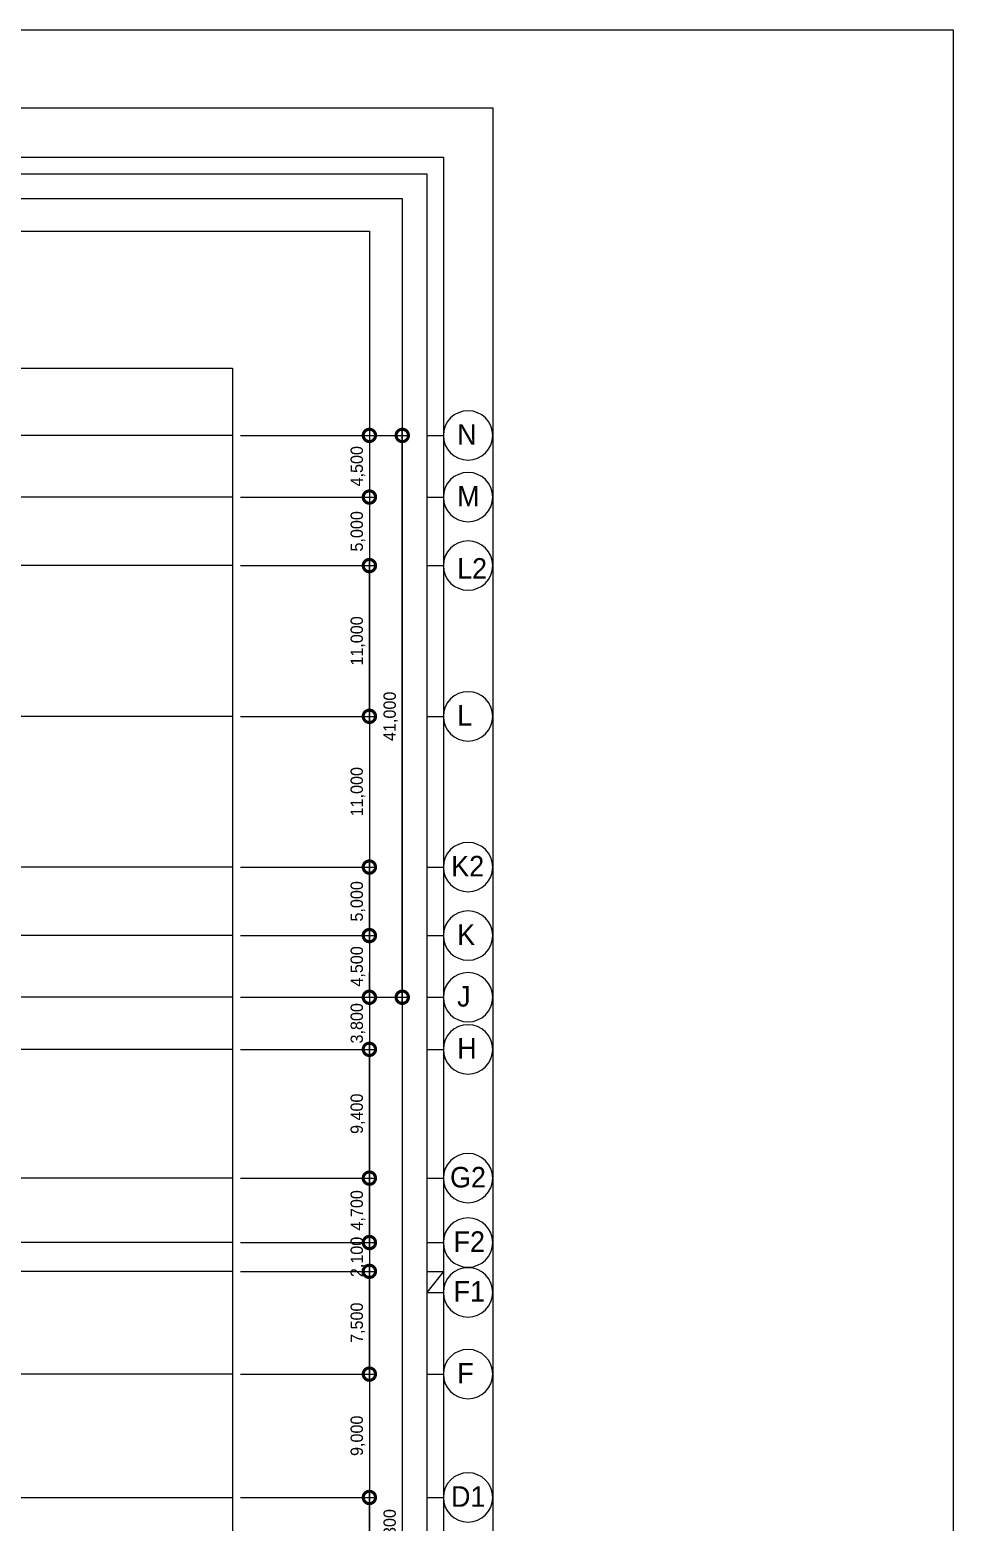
# Model space of a CAD drawing. Header units: millimetres. Extents: x -1318 to 252300, y 0 to 178200.
# Drawn here: x 184923 to 252300, y 69303 to 178200 of the extents above; entities that cross this region are included whole.
import ezdxf

# ---------------------------------------------------------------- set-up
doc = ezdxf.new("R2010")
doc.units = ezdxf.units.MM
doc.header["$LTSCALE"] = 300
doc.header["$PDSIZE"] = -1
for name, color, linetype in [('A-CEN_axis', 12, 'Continuous'), ('A-DIM', 7, 'Continuous'), ('A-SYM-BUB', 3, 'Continuous')]:
    doc.layers.add(name, color=color, linetype=linetype)
doc.layers.add('NOPLOT', color=191, linetype='Continuous', plot=False)
doc.layers.add('기둥부호', color=171, linetype='Continuous', plot=False)
doc.styles.add('Gdim', font='Dotum.ttf')
doc.dimstyles.new('Gdim300', dxfattribs={"dimscale": 300, "dimtxt": 3, "dimasz": 6, "dimexe": 1.5, "dimexo": 2, "dimgap": 1, "dimtad": 1, "dimdec": 0, "dimzin": 0, "dimdsep": 46, "dimlunit": 6, "dimtxsty": 'Gdim', "dimblk": 'DOTSMALL', "dimblk1": 'DOTSMALL', "dimblk2": 'DOTSMALL', "dimcen": 1.5, "dimdle": 1.5, "dimclrd": 1, "dimclre": 1, "dimclrt": 256, "dimazin": 0, "dimtfac": 1, "dimtdec": 0, "dimtix": 1, "dimtmove": 2, "dimatfit": 3, "dimldrblk": 'DOTSMALL', "dimfxl": 0, "dimtolj": 1, "dimtzin": 0, "dimlwd": -1, "dimlwe": -1, "dimarcsym": 0})

# ---------------------------------------------------------------- blocks, each defined once
blk = doc.blocks.new('A$Cd589e0f6')
at = {"layer": 'NOPLOT'}
for points in [[(9900, -5700), (218700, -5700), (218700, -172500), (9900, -172500)], [(13500, -9300), (215100, -9300), (215100, -168900), (13500, -168900)], [(14700, -10500), (213900, -10500), (213900, -167700), (14700, -167700)], [(16500, -12300), (212100, -12300), (212100, -165900), (16500, -165900)], [(18900, -14700), (209700, -14700), (209700, -163500), (18900, -163500)], [(28900, -24700), (199700, -24700), (199700, -153500), (28900, -153500)]]:
    blk.add_lwpolyline(points, close=True, dxfattribs=at)
blk = doc.blocks.new('_DotSmall')
at = {"color": 0, "linetype": 'ByBlock', "const_width": 0.5}
blk.add_lwpolyline([(-0.0625, 0, 1), (0.0625, 0, 1)], format="xyb", close=True, dxfattribs=at)
blk = doc.blocks.new('*D302')
at = {"layer": 'A-DIM', "color": 1, "transparency": 16777216}
for p, q in [((159346, -87350), (159346, -77050)), ((149946, -77500), (159796, -77500)), ((149946, -86900), (159796, -86900))]:
    blk.add_line(p, q, dxfattribs=at)
at = {"layer": 'Defpoints', "color": 0, "transparency": 16777216}
for p in [(149346, -77500), (159346, -77500), (149346, -86900)]:
    blk.add_point(p, dxfattribs=at)
at = {"layer": 'A-DIM', "color": 1, "transparency": 16777216, "xscale": 1800, "yscale": 1800, "zscale": 1800}
for p, rotation in [((159346, -77500), 90), ((159346, -86900), 270)]:
    blk.add_blockref('_DotSmall', p, dxfattribs=dict(at, rotation=rotation))
at = {"layer": 'A-DIM', "color": 3, "transparency": 16777216, "insert": (158509, -82200), "char_height": 900, "attachment_point": 5, "rotation": 90, "style": 'Gdim'}
blk.add_mtext('\\A1;9,400', dxfattribs=at)
blk = doc.blocks.new('*D303')
at = {"layer": 'A-DIM', "color": 1, "transparency": 16777216}
for p, q in [((159346, -68950), (159346, -60550)), ((149946, -61000), (159796, -61000)), ((149946, -68500), (159796, -68500))]:
    blk.add_line(p, q, dxfattribs=at)
at = {"layer": 'Defpoints', "color": 0, "transparency": 16777216}
for p in [(149346, -61000), (159346, -61000), (149346, -68500)]:
    blk.add_point(p, dxfattribs=at)
at = {"layer": 'A-DIM', "color": 1, "transparency": 16777216, "xscale": 1800, "yscale": 1800, "zscale": 1800}
for p, rotation in [((159346, -61000), 90), ((159346, -68500), 270)]:
    blk.add_blockref('_DotSmall', p, dxfattribs=dict(at, rotation=rotation))
at = {"layer": 'A-DIM', "color": 3, "transparency": 16777216, "insert": (158509, -64750), "char_height": 900, "attachment_point": 5, "rotation": 90, "style": 'Gdim'}
blk.add_mtext('\\A1;7,500', dxfattribs=at)
blk = doc.blocks.new('*D304')
at = {"layer": 'A-DIM', "color": 1, "transparency": 16777216}
for p, q in [((159346, -54650), (159346, -44350)), ((149946, -44800), (159796, -44800)), ((149946, -54200), (159796, -54200))]:
    blk.add_line(p, q, dxfattribs=at)
at = {"layer": 'Defpoints', "color": 0, "transparency": 16777216}
for p in [(149346, -44800), (159346, -44800), (149346, -54200)]:
    blk.add_point(p, dxfattribs=at)
at = {"layer": 'A-DIM', "color": 1, "transparency": 16777216, "xscale": 1800, "yscale": 1800, "zscale": 1800}
for p, rotation in [((159346, -44800), 90), ((159346, -54200), 270)]:
    blk.add_blockref('_DotSmall', p, dxfattribs=dict(at, rotation=rotation))
at = {"layer": 'A-DIM', "color": 3, "transparency": 16777216, "insert": (158509, -49500), "char_height": 900, "attachment_point": 5, "rotation": 90, "style": 'Gdim'}
blk.add_mtext('\\A1;9,400', dxfattribs=at)
blk = doc.blocks.new('*D305')
at = {"layer": 'A-DIM', "color": 1, "transparency": 16777216}
for p, q in [((159346, -41000), (159346, -39200)), ((149946, -41000), (159796, -41000)), ((159346, -41000), (159346, -44800)), ((149946, -44800), (159796, -44800)), ((159346, -44800), (159346, -46600))]:
    blk.add_line(p, q, dxfattribs=at)
at = {"layer": 'Defpoints', "color": 0, "transparency": 16777216}
for p in [(149346, -41000), (149346, -44800), (159346, -44800)]:
    blk.add_point(p, dxfattribs=at)
at = {"layer": 'A-DIM', "color": 1, "transparency": 16777216, "xscale": 1800, "yscale": 1800, "zscale": 1800}
for p, rotation in [((159346, -41000), 270), ((159346, -44800), 90)]:
    blk.add_blockref('_DotSmall', p, dxfattribs=dict(at, rotation=rotation))
at = {"layer": 'A-DIM', "color": 3, "transparency": 16777216, "insert": (158509, -42900), "char_height": 900, "attachment_point": 5, "rotation": 90, "style": 'Gdim'}
blk.add_mtext('\\A1;3,800', dxfattribs=at)
blk = doc.blocks.new('*D306')
at = {"layer": 'A-DIM', "color": 1, "transparency": 16777216}
for p, q in [((149946, -68500), (159796, -68500)), ((159346, -68050), (159346, -77950)), ((149946, -77500), (159796, -77500))]:
    blk.add_line(p, q, dxfattribs=at)
at = {"layer": 'Defpoints', "color": 0, "transparency": 16777216}
for p in [(149346, -68500), (149346, -77500), (159346, -77500)]:
    blk.add_point(p, dxfattribs=at)
at = {"layer": 'A-DIM', "color": 1, "transparency": 16777216, "xscale": 1800, "yscale": 1800, "zscale": 1800}
for p, rotation in [((159346, -68500), 90), ((159346, -77500), 270)]:
    blk.add_blockref('_DotSmall', p, dxfattribs=dict(at, rotation=rotation))
at = {"layer": 'A-DIM', "color": 3, "transparency": 16777216, "insert": (158509, -73000), "char_height": 900, "attachment_point": 5, "rotation": 90, "style": 'Gdim'}
blk.add_mtext('\\A1;9,000', dxfattribs=at)
blk = doc.blocks.new('*D353')
at = {"layer": 'A-DIM', "color": 1, "transparency": 16777216}
for p, q in [((149946, -31500), (159794, -31500)), ((159344, -36950), (159344, -31050)), ((149946, -36500), (159794, -36500))]:
    blk.add_line(p, q, dxfattribs=at)
at = {"layer": 'Defpoints', "color": 0, "transparency": 16777216}
for p in [(149346, -31500), (159344, -31500), (149346, -36500)]:
    blk.add_point(p, dxfattribs=at)
at = {"layer": 'A-DIM', "color": 1, "transparency": 16777216, "xscale": 1800, "yscale": 1800, "zscale": 1800}
for p, rotation in [((159344, -31500), 90), ((159344, -36500), 270)]:
    blk.add_blockref('_DotSmall', p, dxfattribs=dict(at, rotation=rotation))
at = {"layer": 'A-DIM', "color": 3, "transparency": 16777216, "insert": (158507, -34000), "char_height": 900, "attachment_point": 5, "rotation": 90, "style": 'Gdim'}
blk.add_mtext('\\A1;5,000', dxfattribs=at)
blk = doc.blocks.new('*D354')
at = {"layer": 'A-DIM', "color": 1, "transparency": 16777216}
for p, q in [((159346, -58900), (159346, -57100)), ((149946, -58900), (159796, -58900)), ((159346, -58900), (159346, -61000)), ((149946, -61000), (159796, -61000)), ((159346, -61000), (159346, -62800))]:
    blk.add_line(p, q, dxfattribs=at)
at = {"layer": 'Defpoints', "color": 0, "transparency": 16777216}
for p in [(149346, -58900), (149346, -61000), (159346, -61000)]:
    blk.add_point(p, dxfattribs=at)
at = {"layer": 'A-DIM', "color": 1, "transparency": 16777216, "xscale": 1800, "yscale": 1800, "zscale": 1800}
for p, rotation in [((159346, -58900), 270), ((159346, -61000), 90)]:
    blk.add_blockref('_DotSmall', p, dxfattribs=dict(at, rotation=rotation))
at = {"layer": 'A-DIM', "color": 3, "transparency": 16777216, "insert": (158509, -59950), "char_height": 900, "attachment_point": 5, "rotation": 90, "style": 'Gdim'}
blk.add_mtext('\\A1;2,100', dxfattribs=at)
blk = doc.blocks.new('*D339')
at = {"layer": 'A-DIM', "color": 1, "transparency": 16777216}
for p, q in [((161746, -41450), (161746, 450)), ((149946, 0), (162196, 0)), ((149946, -41000), (162196, -41000))]:
    blk.add_line(p, q, dxfattribs=at)
at = {"layer": 'Defpoints', "color": 0, "transparency": 16777216}
for p in [(149346, 0), (161746, 0), (149346, -41000)]:
    blk.add_point(p, dxfattribs=at)
at = {"layer": 'A-DIM', "color": 1, "transparency": 16777216, "xscale": 1800, "yscale": 1800, "zscale": 1800}
for p, rotation in [((161746, 0), 90), ((161746, -41000), 270)]:
    blk.add_blockref('_DotSmall', p, dxfattribs=dict(at, rotation=rotation))
at = {"layer": 'A-DIM', "color": 3, "transparency": 16777216, "insert": (160909, -20500), "char_height": 900, "attachment_point": 5, "rotation": 90, "style": 'Gdim'}
blk.add_mtext('\\A1;41,000', dxfattribs=at)
blk = doc.blocks.new('*D340')
at = {"layer": 'A-DIM', "color": 1, "transparency": 16777216}
for p, q in [((159346, 450), (159346, -4950)), ((149946, 0), (159796, 0)), ((149946, -4500), (159796, -4500))]:
    blk.add_line(p, q, dxfattribs=at)
at = {"layer": 'Defpoints', "color": 0, "transparency": 16777216}
for p in [(149346, 0), (149346, -4500), (159346, -4500)]:
    blk.add_point(p, dxfattribs=at)
at = {"layer": 'A-DIM', "color": 1, "transparency": 16777216, "xscale": 1800, "yscale": 1800, "zscale": 1800}
for p, rotation in [((159346, 0), 90), ((159346, -4500), 270)]:
    blk.add_blockref('_DotSmall', p, dxfattribs=dict(at, rotation=rotation))
at = {"layer": 'A-DIM', "color": 3, "transparency": 16777216, "insert": (158509, -2250), "char_height": 900, "attachment_point": 5, "rotation": 90, "style": 'Gdim'}
blk.add_mtext('\\A1;4,500', dxfattribs=at)
blk = doc.blocks.new('*D341')
at = {"layer": 'A-DIM', "color": 1, "transparency": 16777216}
for p, q in [((159346, -4050), (159346, -9950)), ((149946, -4500), (159796, -4500)), ((149948, -9500), (159796, -9500))]:
    blk.add_line(p, q, dxfattribs=at)
at = {"layer": 'Defpoints', "color": 0, "transparency": 16777216}
for p in [(149346, -4500), (149348, -9500), (159346, -9500)]:
    blk.add_point(p, dxfattribs=at)
at = {"layer": 'A-DIM', "color": 1, "transparency": 16777216, "xscale": 1800, "yscale": 1800, "zscale": 1800}
for p, rotation in [((159346, -4500), 90), ((159346, -9500), 270)]:
    blk.add_blockref('_DotSmall', p, dxfattribs=dict(at, rotation=rotation))
at = {"layer": 'A-DIM', "color": 3, "transparency": 16777216, "insert": (158509, -7000), "char_height": 900, "attachment_point": 5, "rotation": 90, "style": 'Gdim'}
blk.add_mtext('\\A1;5,000', dxfattribs=at)
blk = doc.blocks.new('*D342')
at = {"layer": 'A-DIM', "color": 1, "transparency": 16777216}
for p, q in [((149946, -20500), (159794, -20500)), ((159344, -20050), (159344, -31950)), ((149946, -31500), (159794, -31500))]:
    blk.add_line(p, q, dxfattribs=at)
at = {"layer": 'Defpoints', "color": 0, "transparency": 16777216}
for p in [(149346, -20500), (149346, -31500), (159344, -31500)]:
    blk.add_point(p, dxfattribs=at)
at = {"layer": 'A-DIM', "color": 1, "transparency": 16777216, "xscale": 1800, "yscale": 1800, "zscale": 1800}
for p, rotation in [((159344, -20500), 90), ((159344, -31500), 270)]:
    blk.add_blockref('_DotSmall', p, dxfattribs=dict(at, rotation=rotation))
at = {"layer": 'A-DIM', "color": 3, "transparency": 16777216, "insert": (158507, -26000), "char_height": 900, "attachment_point": 5, "rotation": 90, "style": 'Gdim'}
blk.add_mtext('\\A1;11,000', dxfattribs=at)
blk = doc.blocks.new('*D343')
at = {"layer": 'A-DIM', "color": 1, "transparency": 16777216}
for p, q in [((149946, -36500), (159796, -36500)), ((159346, -36050), (159346, -41450)), ((149946, -41000), (159796, -41000))]:
    blk.add_line(p, q, dxfattribs=at)
at = {"layer": 'Defpoints', "color": 0, "transparency": 16777216}
for p in [(149346, -36500), (149346, -41000), (159346, -41000)]:
    blk.add_point(p, dxfattribs=at)
at = {"layer": 'A-DIM', "color": 1, "transparency": 16777216, "xscale": 1800, "yscale": 1800, "zscale": 1800}
for p, rotation in [((159346, -36500), 90), ((159346, -41000), 270)]:
    blk.add_blockref('_DotSmall', p, dxfattribs=dict(at, rotation=rotation))
at = {"layer": 'A-DIM', "color": 3, "transparency": 16777216, "insert": (158509, -38750), "char_height": 900, "attachment_point": 5, "rotation": 90, "style": 'Gdim'}
blk.add_mtext('\\A1;4,500', dxfattribs=at)
blk = doc.blocks.new('*D344')
at = {"layer": 'A-DIM', "color": 1, "transparency": 16777216}
for p, q in [((149946, -41000), (162196, -41000)), ((161746, -40550), (161746, -119750)), ((149946, -119300), (162196, -119300))]:
    blk.add_line(p, q, dxfattribs=at)
at = {"layer": 'Defpoints', "color": 0, "transparency": 16777216}
for p in [(149346, -41000), (149346, -119300), (161746, -119300)]:
    blk.add_point(p, dxfattribs=at)
at = {"layer": 'A-DIM', "color": 1, "transparency": 16777216, "xscale": 1800, "yscale": 1800, "zscale": 1800}
for p, rotation in [((161746, -41000), 90), ((161746, -119300), 270)]:
    blk.add_blockref('_DotSmall', p, dxfattribs=dict(at, rotation=rotation))
at = {"layer": 'A-DIM', "color": 3, "transparency": 16777216, "insert": (160909, -80150), "char_height": 900, "attachment_point": 5, "rotation": 90, "style": 'Gdim'}
blk.add_mtext('\\A1;78,300', dxfattribs=at)
blk = doc.blocks.new('*D350')
at = {"layer": 'A-DIM', "color": 1, "transparency": 16777216}
for p, q in [((149948, -9500), (159796, -9500)), ((159346, -20950), (159346, -9050)), ((149950, -20500), (159796, -20500))]:
    blk.add_line(p, q, dxfattribs=at)
at = {"layer": 'Defpoints', "color": 0, "transparency": 16777216}
for p in [(149348, -9500), (159346, -9500), (149350, -20500)]:
    blk.add_point(p, dxfattribs=at)
at = {"layer": 'A-DIM', "color": 1, "transparency": 16777216, "xscale": 1800, "yscale": 1800, "zscale": 1800}
for p, rotation in [((159346, -9500), 90), ((159346, -20500), 270)]:
    blk.add_blockref('_DotSmall', p, dxfattribs=dict(at, rotation=rotation))
at = {"layer": 'A-DIM', "color": 3, "transparency": 16777216, "insert": (158509, -15000), "char_height": 900, "attachment_point": 5, "rotation": 90, "style": 'Gdim'}
blk.add_mtext('\\A1;11,000', dxfattribs=at)
blk = doc.blocks.new('*D351')
at = {"layer": 'A-DIM', "color": 1, "transparency": 16777216}
for p, q in [((149946, -54200), (159796, -54200)), ((159346, -59350), (159346, -53750)), ((149946, -58900), (159796, -58900))]:
    blk.add_line(p, q, dxfattribs=at)
at = {"layer": 'Defpoints', "color": 0, "transparency": 16777216}
for p in [(149346, -54200), (159346, -54200), (149346, -58900)]:
    blk.add_point(p, dxfattribs=at)
at = {"layer": 'A-DIM', "color": 1, "transparency": 16777216, "xscale": 1800, "yscale": 1800, "zscale": 1800}
for p, rotation in [((159346, -54200), 90), ((159346, -58900), 270)]:
    blk.add_blockref('_DotSmall', p, dxfattribs=dict(at, rotation=rotation))
at = {"layer": 'A-DIM', "color": 3, "transparency": 16777216, "insert": (158509, -56550), "char_height": 900, "attachment_point": 5, "rotation": 90, "style": 'Gdim'}
blk.add_mtext('\\A1;4,700', dxfattribs=at)
blk = doc.blocks.new('grid-noplot-update')
at = {"layer": 'A-CEN_axis'}
for p, q in [((149346.4, 0), (37353.2, 0)), ((149346.4, -4500), (37353.2, -4500)), ((149346.4, -9500), (37353.2, -9500)), ((149346.4, -20500), (37353.2, -20500)), ((149346.4, -31500), (37353.2, -31500)), ((149346.4, -36500), (37353.2, -36500)), ((149346.4, -41000), (37353.2, -41000)), ((149346.4, -44800), (37353.2, -44800)), ((149346.4, -54200), (100755.1, -54200)), ((149346.4, -58900), (118755.1, -58900)), ((149346.4, -61000), (100755.1, -61000)), ((149346.4, -68500), (37353.2, -68500)), ((91124.9, -77500), (149346.4, -77500))]:
    blk.add_line(p, q, dxfattribs=at)
at = {"layer": 'A-SYM-BUB', "color": 7}
for points in [[(163546.4, 0), (164746.4, 0, 1), (168346.4, 0, 1), (164746.4, 0, 0)], [(163546.4, -31500), (164746.4, -31500, 1), (168346.4, -31500, 1), (164746.4, -31500, 0)], [(163546.4, -36500), (164746.4, -36500, 1), (168346.4, -36500, 1), (164746.4, -36500, 0)], [(163546.4, -44800), (164746.4, -44800, 1), (168346.4, -44800, 1), (164746.4, -44800, 0)], [(163546.4, -77500), (164746.4, -77500, 1), (168346.4, -77500, 1), (164746.4, -77500, 0)]]:
    blk.add_lwpolyline(points, format="xyb", dxfattribs=at)
at = {"layer": 'A-SYM-BUB', "color": 7, "elevation": 0}
for points in [[(163546.4, -4500), (164746.4, -4500, 1), (168346.4, -4500, 1), (164746.4, -4500, 0)], [(163546.4, -9500), (164746.4, -9500, 1), (168346.4, -9500, 1), (164746.4, -9500, 0)], [(163546.4, -20500), (164746.4, -20500, 1), (168346.4, -20500, 1), (164746.4, -20500, 0)], [(163546.4, -41000), (164746.4, -41000, 1), (168346.4, -41000, 1), (164746.4, -41000, 0)], [(163546.4, -54200), (164746.4, -54200, 1), (168346.4, -54200, 1), (164746.4, -54200, 0)], [(163546.4, -58900), (164746.4, -58900, 1), (168346.4, -58900, 1), (164746.4, -58900, 0)], [(163546.4, -62535.4), (164746.4, -62535.4, 1), (168346.4, -62535.4, 1), (164746.4, -62535.4, 0)], [(163546.4, -68500), (164746.4, -68500, 1), (168346.4, -68500, 1), (164746.4, -68500, 0)]]:
    blk.add_lwpolyline(points, format="xyb", dxfattribs=at)
blk.add_lwpolyline([(163546.4, -61000), (164746.4, -61000), (163546.4, -62535.4)], dxfattribs=at)
at = {"layer": 'A-SYM-BUB', "style": 'Gdim'}
for s, p in [('N', (165751.5, -680.7)), ('M', (165751.5, -5180.7)), ('L2', (165751.5, -10454.4)), ('L', (165751.5, -21180.7)), ('K2', (165323.2, -32180.7)), ('K', (165751.5, -37180.7)), ('J', (165751.5, -41680.7)), ('H', (165751.5, -45480.7)), ('G2', (165233.3, -54880.7)), ('F1', (165492.5, -63216.1)), ('F', (165751.5, -69180.7)), ('D1', (165302.8, -78180.7))]:
    blk.add_text(s, height=1500, dxfattribs=at).set_placement(p)
at = {"layer": 'A-SYM-BUB', "color": 1, "style": 'Gdim'}
blk.add_text('F2', height=1500, dxfattribs=at).set_placement((165492.5, -59580.7))
at = {"layer": 'A-DIM'}
for base, p1, p2, angle, picture, middle in [((161746.4, 0), (149346.4, -41000), (149346.4, 0), 270, '*D339', (160909.1, -20500)), ((159346.4, -4500), (149346.4, 0), (149346.4, -4500), 270, '*D340', (158509.1, -2250)), ((159346.4, -9500), (149346.4, -4500), (149348.1, -9500), 270, '*D341', (158509.1, -7000)), ((159346.4, -9500), (149349.7, -20500), (149348.1, -9500), 90, '*D350', (158509.1, -15000)), ((159344.1, -31500), (149346.4, -20500), (149346.4, -31500), 270, '*D342', (158506.8, -26000)), ((159344.1, -31500), (149346.4, -36500), (149346.4, -31500), 90, '*D353', (158506.8, -34000)), ((159346.4, -41000), (149346.4, -36500), (149346.4, -41000), 270, '*D343', (158509.1, -38750)), ((159346.4, -44800), (149346.4, -41000), (149346.4, -44800), 270, '*D305', (158509.1, -42900)), ((161746.4, -119300), (149346.4, -41000), (149346.4, -119300), 90, '*D344', (160909.1, -80150)), ((159346.4, -44800), (149346.4, -54200), (149346.4, -44800), 90, '*D304', (158509.1, -49500)), ((159346.4, -54200), (149346.4, -58900), (149346.4, -54200), 90, '*D351', (158509.1, -56550)), ((159346.4, -61000), (149346.4, -58900), (149346.4, -61000), 270, '*D354', (158509.1, -59950)), ((159346.4, -61000), (149346.4, -68500), (149346.4, -61000), 90, '*D303', (158509.1, -64750)), ((159346.4, -77500), (149346.4, -68500), (149346.4, -77500), 270, '*D306', (158509.1, -73000)), ((159346.4, -77500), (149346.4, -86900), (149346.4, -77500), 90, '*D302', (158509.1, -82200))]:
    dim = blk.add_linear_dim(base=base, p1=p1, p2=p2, angle=angle, dimstyle='Gdim300', override={"dimtxsty": 'Gdim', "dimclrt": 3}, dxfattribs=at)
    dim.commit()
    dim.dimension.update_dxf_attribs({"geometry": picture, "text_midpoint": middle})

msp = doc.modelspace()

# ---------------------------------------------------------------- linework, layer by layer
at = {"layer": 'NOPLOT'}
msp.add_lwpolyline([(0, 178200), (252300, 178200), (252300, 0), (0, 0)], close=True, dxfattribs=at)

# ---------------------------------------------------------------- block references
at = {"layer": 'A-DIM'}
msp.add_blockref('grid-noplot-update', (50354, 148605), dxfattribs=at)
at = {"layer": '기둥부호'}
msp.add_blockref('A$Cd589e0f6', (0, 178200), dxfattribs=at)

doc.saveas('drawing.dxf')
